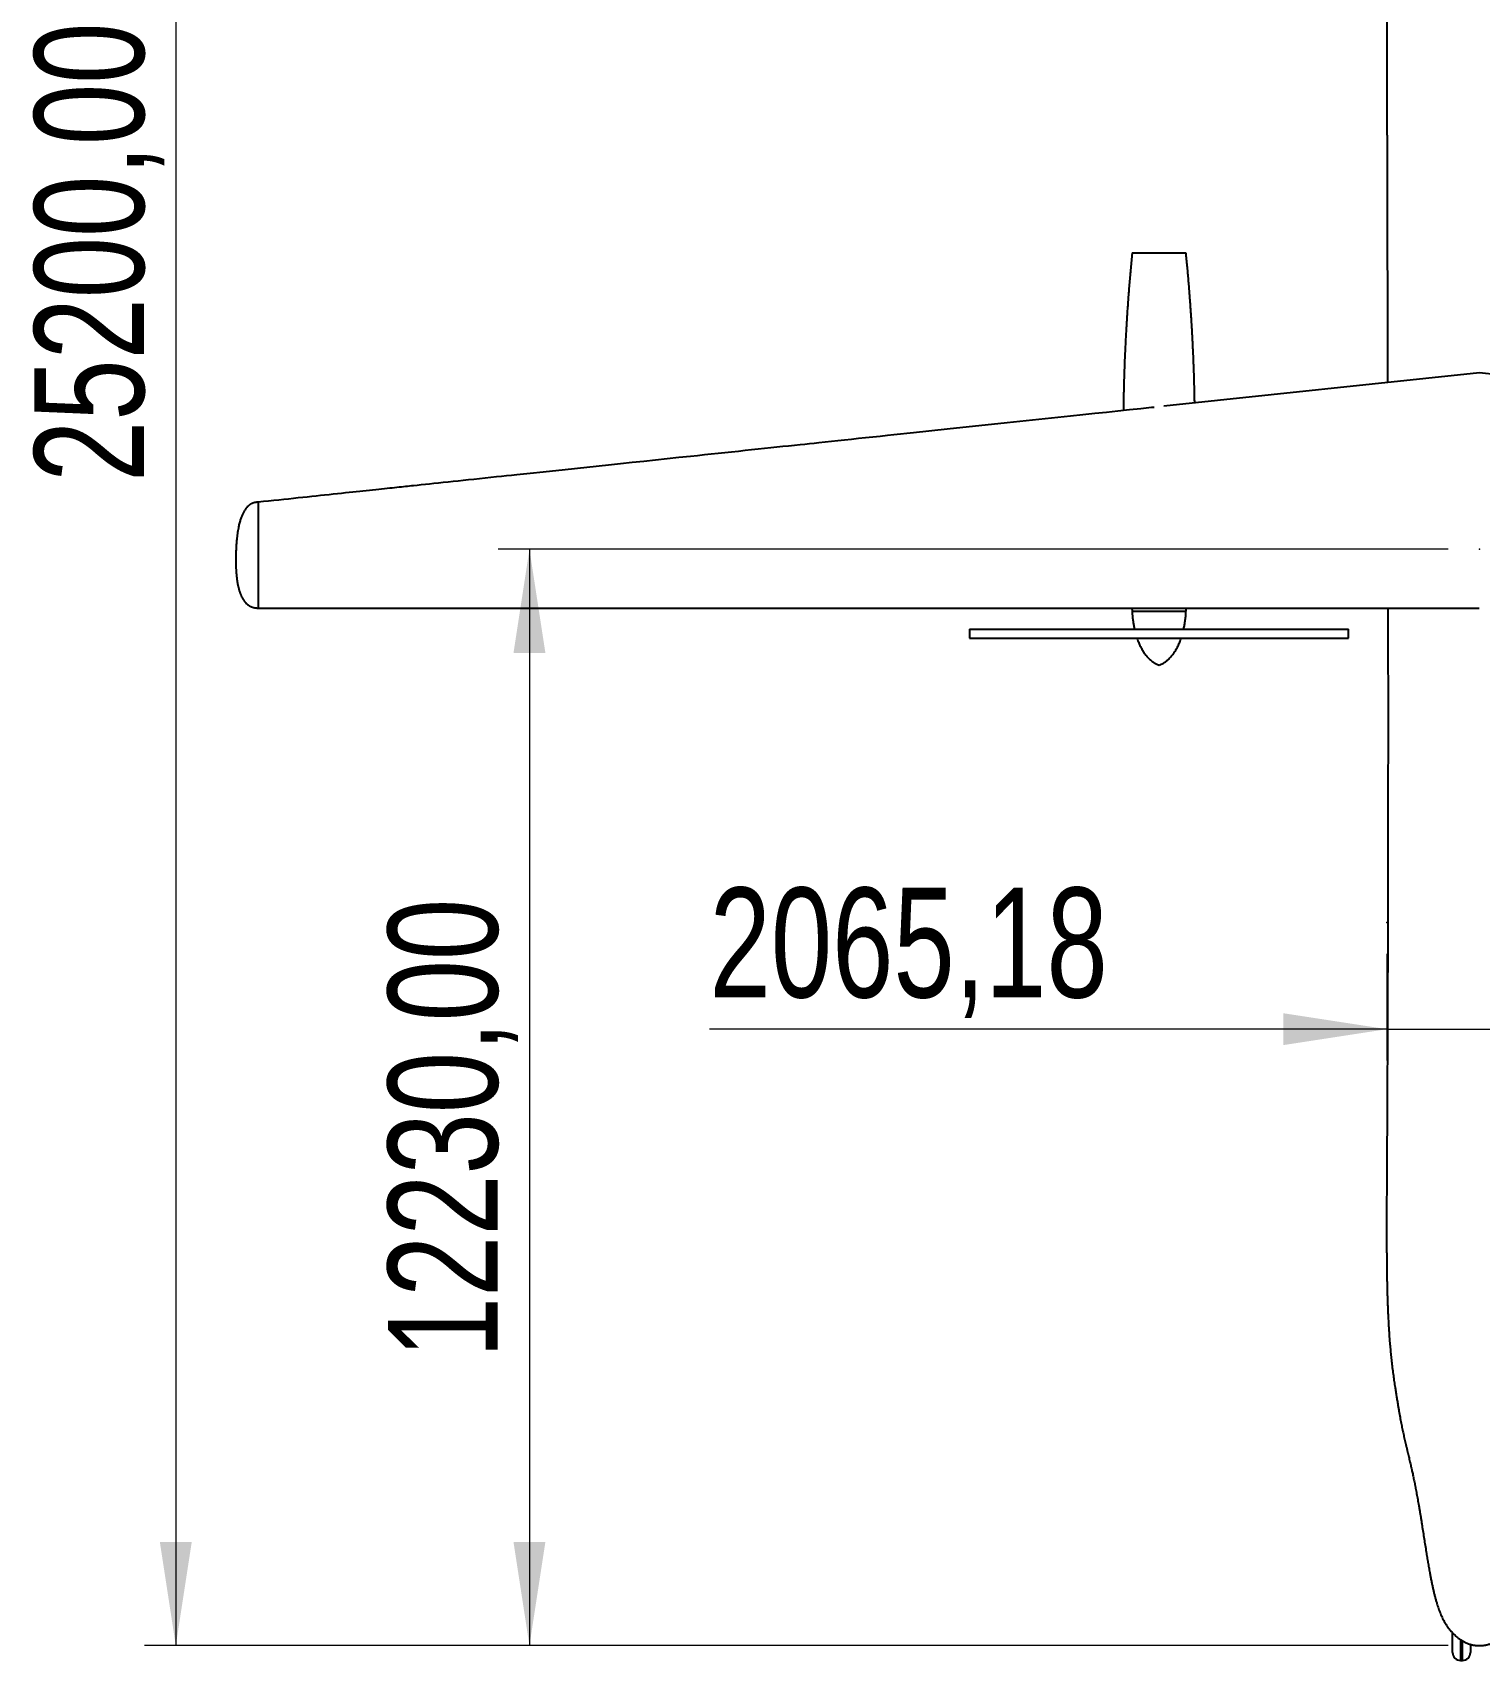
# Model space of a CAD drawing. Header units: millimetres. Extents: x 26 to 221, y 89 to 273.
# Drawn here: x 25.8 to 71.9, y 166.9 to 218.8 of the extents above; entities that cross this region are included whole.
import ezdxf

# ---------------------------------------------------------------- set-up
doc = ezdxf.new("R2010")
doc.units = ezdxf.units.MM
doc.header["$PDSIZE"] = -1
doc.styles.add('SLDTEXTSTYLE0', font='TXT', dxfattribs={"width": 0.75})
doc.dimstyles.new('SLDDIMSTYLE0', dxfattribs={"dimtxt": 3.5, "dimasz": 3.302, "dimexe": 0, "dimexo": 0.0625, "dimgap": 0.875, "dimtad": 1, "dimlfac": 350, "dimrnd": 1e-09, "dimzin": 12, "dimdsep": 46, "dimtxsty": 'SLDTEXTSTYLE0', "dimsah": 1, "dimcen": 0.09, "dimadec": 0, "dimazin": 3, "dimtfac": 1, "dimtmove": 0, "dimatfit": 0, "dimfxl": 1, "dimfrac": 2, "dimtolj": 1, "dimtzin": 12, "dimarcsym": 0})
doc.dimstyles.new('SLDDIMSTYLE1', dxfattribs={"dimtxt": 3.5, "dimasz": 3.302, "dimexe": 0, "dimexo": 0.0625, "dimgap": 0.875, "dimtad": 1, "dimlfac": 350, "dimrnd": 1e-09, "dimzin": 12, "dimdsep": 46, "dimtxsty": 'SLDTEXTSTYLE0', "dimsah": 1, "dimcen": 0.09, "dimadec": 0, "dimazin": 3, "dimtfac": 1, "dimtofl": 0, "dimtmove": 0, "dimatfit": 3, "dimfxl": 1, "dimfrac": 2, "dimtolj": 1, "dimtzin": 12, "dimarcsym": 0})

# ---------------------------------------------------------------- blocks, each defined once
blk = doc.blocks.new('_D_1')
at = {"color": 7, "linetype": 'Continuous', "lineweight": 18, "transparency": 16777216}
for p, q in [((96.746, 202.298), (96.746, 208.648)), ((72.889, 202.298), (97.746, 202.298)), ((96.746, 202.298), (96.746, 200.425)), ((72.889, 200.425), (97.746, 200.425)), ((96.746, 200.425), (96.746, 183.077))]:
    blk.add_line(p, q, dxfattribs=at)
for points in [[(96.746, 202.298), (97.254, 205.6), (96.238, 205.6)], [(96.746, 200.425), (96.238, 197.123), (97.254, 197.123)]]:
    blk.add_solid(points, dxfattribs=at)
at = {"color": 7, "linetype": 'Continuous', "lineweight": 18, "transparency": 16777216, "insert": (92.234, 183.077), "char_height": 3.5, "attachment_point": 1, "rotation": 90, "style": 'SLDTEXTSTYLE0'}
blk.add_mtext('655,79', dxfattribs=at)
blk = doc.blocks.new('_D_2')
at = {"color": 7, "linetype": 'Continuous', "lineweight": 18, "transparency": 16777216}
for p, q in [((68.943, 189.403), (68.943, 186.003)), ((74.843, 189.403), (74.843, 186.003)), ((68.943, 187.003), (47.358, 187.003)), ((68.943, 187.003), (74.843, 187.003)), ((74.843, 187.003), (81.193, 187.003))]:
    blk.add_line(p, q, dxfattribs=at)
for points in [[(68.943, 187.003), (65.641, 187.511), (65.641, 186.495)], [(74.843, 187.003), (78.145, 186.495), (78.145, 187.511)]]:
    blk.add_solid(points, dxfattribs=at)
at = {"color": 7, "linetype": 'Continuous', "lineweight": 18, "transparency": 16777216, "insert": (47.358, 191.514), "char_height": 3.5, "attachment_point": 1, "style": 'SLDTEXTSTYLE0'}
blk.add_mtext('2065,18', dxfattribs=at)
blk = doc.blocks.new('_D_3')
at = {"color": 7, "linetype": 'Continuous', "lineweight": 18, "transparency": 16777216}
for p, q in [((70.889, 239.355), (29.348, 239.355)), ((30.348, 239.355), (30.348, 167.355)), ((70.889, 167.355), (29.348, 167.355))]:
    blk.add_line(p, q, dxfattribs=at)
for points in [[(30.348, 239.355), (29.84, 236.053), (30.856, 236.053)], [(30.348, 167.355), (30.856, 170.657), (29.84, 170.657)]]:
    blk.add_solid(points, dxfattribs=at)
at = {"color": 7, "linetype": 'Continuous', "lineweight": 18, "transparency": 16777216, "insert": (25.836, 204.444), "char_height": 3.5, "attachment_point": 1, "rotation": 90, "style": 'SLDTEXTSTYLE0'}
blk.add_mtext('25200,00', dxfattribs=at)
blk = doc.blocks.new('_D_4')
at = {"color": 7, "linetype": 'Continuous', "lineweight": 18, "transparency": 16777216}
for p, q in [((70.889, 202.298), (40.617, 202.298)), ((41.617, 202.298), (41.617, 167.355)), ((70.889, 167.355), (40.617, 167.355))]:
    blk.add_line(p, q, dxfattribs=at)
for points in [[(41.617, 202.298), (41.109, 198.996), (42.125, 198.996)], [(41.617, 167.355), (42.125, 170.657), (41.109, 170.657)]]:
    blk.add_solid(points, dxfattribs=at)
at = {"color": 7, "linetype": 'Continuous', "lineweight": 18, "transparency": 16777216, "insert": (37.105, 176.517), "char_height": 3.5, "attachment_point": 1, "rotation": 90, "style": 'SLDTEXTSTYLE0'}
blk.add_mtext('12230,00', dxfattribs=at)

msp = doc.modelspace()

# ---------------------------------------------------------------- linework, layer by layer
at = {"color": 7, "linetype": 'Continuous', "lineweight": 25}
for p, q in [((60.823629, 211.748679), (62.537915, 211.748679)), ((71.888933, 207.919313), (61.837075, 206.85454)), ((81.940791, 206.85454), (71.888933, 207.919313)), ((32.974648, 200.424571), (71.883219, 200.424571)), ((60.813353, 200.424571), (60.823695, 200.320115)), ((55.643629, 199.748679), (55.643629, 199.462965)), ((55.643629, 199.748679), (67.717915, 199.748679)), ((67.717915, 199.462965), (67.717915, 199.748679)), ((55.643629, 199.462965), (67.717915, 199.462965)), ((71.031791, 167.141108), (71.031791, 167.763283)), ((71.603219, 167.397283), (71.603219, 167.141108)), ((71.288933, 166.883966), (71.346076, 166.883966))]:
    msp.add_line(p, q, dxfattribs=at)
at = {"color": 8, "linetype": 'Continuous', "lineweight": 25}
for p, q in [((71.288933, 167.545249), (71.288933, 166.883966)), ((71.346076, 166.883966), (71.346076, 167.509292))]:
    msp.add_line(p, q, dxfattribs=at)
at = {"color": 7, "linetype": 'Continuous', "lineweight": 25, "flags": 128}
msp.add_lwpolyline([(61.521078, 206.821067), (61.439282, 206.812403), (61.101818, 206.776656), (60.737782, 206.738094), (60.371195, 206.699262), (60.002056, 206.66016), (59.630365, 206.620788), (59.256122, 206.581145), (58.856409, 206.538804), (58.453827, 206.496159), (58.049597, 206.45334), (57.645203, 206.410503), (57.240648, 206.36765), (56.835932, 206.324779), (54.925825, 206.122445), (53.854605, 206.008973), (53.644212, 205.986686), (53.435902, 205.96462), (53.230271, 205.942838), (53.027318, 205.92134), (52.7892, 205.896116), (52.554878, 205.871295), (52.324352, 205.846876), (52.097622, 205.822859), (51.874688, 205.799244), (51.65555, 205.776031), (51.446659, 205.753904), (51.241339, 205.732154), (51.039589, 205.710783), (50.841409, 205.68979), (50.688201, 205.673561), (50.537197, 205.657566), (50.388396, 205.641804), (50.240112, 205.626096), (50.060263, 205.607045), (49.876723, 205.587603), (49.689492, 205.56777), (49.49857, 205.547546), (49.303956, 205.526931), (49.105652, 205.505925), (48.903657, 205.484528), (48.69797, 205.46274), (48.488593, 205.440561), (48.275524, 205.417991), (48.058765, 205.39503), (47.838314, 205.371678), (47.62708, 205.349302), (47.412564, 205.326579), (47.194768, 205.303508), (46.97369, 205.28009), (46.74933, 205.256324), (46.37953, 205.217152), (46.008209, 205.177819), (45.635975, 205.138389), (45.26283, 205.098862), (44.888771, 205.059239), (44.513801, 205.019519), (44.137919, 204.979702), (43.446431, 204.906455), (42.751878, 204.832882), (42.054258, 204.758985), (41.635133, 204.714587), (41.214908, 204.670074), (41.049899, 204.652595), (40.887011, 204.635341), (40.726508, 204.618339), (40.568392, 204.60159), (40.383267, 204.58198), (40.201524, 204.562729), (40.023161, 204.543835), (39.848179, 204.5253), (39.676578, 204.507123), (39.508358, 204.489304), (39.343518, 204.471843), (39.182059, 204.45474), (39.023981, 204.437995), (38.869283, 204.421609), (38.717967, 204.40558), (38.570031, 204.389909), (38.433645, 204.375461), (38.300264, 204.361332), (38.169889, 204.347521), (38.042519, 204.334028), (37.918155, 204.320852), (37.855996, 204.314267), (37.794617, 204.307765), (37.734016, 204.301344), (37.67233, 204.294809), (37.606901, 204.287877), (37.53771, 204.280547), (37.464757, 204.272819), (37.394579, 204.265384), (37.321239, 204.257615), (37.244738, 204.249511), (37.165076, 204.241072), (37.082252, 204.232299), (36.996268, 204.223191), (36.907122, 204.213748), (36.814815, 204.203971), (36.719347, 204.193858), (36.620717, 204.183411), (36.518927, 204.17263), (36.413975, 204.161513), (36.312125, 204.150725), (36.207465, 204.13964), (36.099994, 204.128256), (35.989713, 204.116575), (35.876622, 204.104597), (35.753606, 204.091567), (35.627429, 204.078202), (35.498091, 204.064503), (35.365591, 204.050468), (35.22993, 204.036098), (35.091108, 204.021394), (34.957324, 204.007222), (34.820729, 203.992753), (34.681323, 203.977986), (34.539108, 203.962921), (34.394082, 203.947559), (34.246246, 203.931898), (34.0956, 203.915939), (33.942143, 203.899682), (33.785877, 203.883127), (33.6268, 203.866274), (33.467828, 203.849432), (33.306145, 203.832303), (33.141752, 203.814885), (32.974648, 203.79718)], dxfattribs=at)
at = {"color": 7, "linetype": 'Continuous', "lineweight": 25}
for centre, start, end in [((71.288933, 167.141108), 180, 270), ((71.346076, 167.141108), 270, 0)]:
    msp.add_arc(centre, 0.257143, start, end, dxfattribs=at)
for points, knots in [([(70.456172, 238.03395), (70.423611, 237.790511), (70.354414, 237.273161), (70.249078, 236.481582), (70.140298, 235.659033), (70.038595, 234.881522), (69.944102, 234.149144), (69.856818, 233.462016), (69.771097, 232.774383), (69.687185, 232.086243), (69.605273, 231.397582), (69.538037, 230.816271), (69.484449, 230.341766), (69.443588, 229.973499), (69.403217, 229.602737), (69.363388, 229.229478), (69.324366, 228.855991), (69.286285, 228.482304), (69.249363, 228.108439), (69.213594, 227.732165), (69.18159, 227.379622), (69.153203, 227.051136), (69.128211, 226.747032), (69.104506, 226.441408), (69.082222, 226.134263), (69.061493, 225.825597), (69.042824, 225.521354), (69.026234, 225.221596), (69.011732, 224.926379), (68.998901, 224.629812), (68.987647, 224.331896), (68.976964, 224.004957), (68.967237, 223.648694), (68.958776, 223.26282), (68.952102, 222.87475), (68.946977, 222.484487), (68.943153, 222.092028), (68.940377, 221.697374), (68.938265, 221.278285), (68.936678, 220.834494), (68.935673, 220.365736), (68.935242, 219.893988), (68.935305, 219.419248), (68.935774, 218.941518), (68.936544, 218.470038), (68.937504, 218.004918), (68.938561, 217.546268), (68.939644, 217.08496), (68.940744, 216.620993), (68.941885, 216.144857), (68.943066, 215.656443), (68.944285, 215.15564), (68.945518, 214.651903), (68.946761, 214.145511), (68.948013, 213.636766), (68.949345, 213.095304), (68.950755, 212.520878), (68.95224, 211.913216), (68.95372, 211.302653), (68.955202, 210.684987), (68.956681, 210.060177), (68.958152, 209.428184), (68.959599, 208.79317), (68.960954, 208.186536), (68.961804, 207.791574), (68.962196, 207.60929)], [0, 0, 0, 0, 0.024296258, 0.051633893, 0.078989133, 0.106358453, 0.129174425, 0.15199575, 0.174820544, 0.197647166, 0.220474379, 0.243302975, 0.255411091, 0.267596544, 0.279859109, 0.292198566, 0.304614668, 0.31688284, 0.329222889, 0.341633642, 0.354114035, 0.364078673, 0.374086296, 0.384136596, 0.394229361, 0.404364486, 0.414541986, 0.424176864, 0.4338499, 0.443561951, 0.453313909, 0.463106564, 0.475657323, 0.488276616, 0.500965419, 0.513724491, 0.526554404, 0.539455562, 0.552428236, 0.567653606, 0.582976623, 0.598397353, 0.613915841, 0.629532114, 0.645246185, 0.660151884, 0.675144515, 0.690224069, 0.705390542, 0.720643934, 0.736916755, 0.75328735, 0.769755717, 0.78631623, 0.802947164, 0.819646363, 0.839415199, 0.859278855, 0.879237331, 0.899290625, 0.919850911, 0.940509923, 0.961267663, 0.982124128, 1, 1, 1, 1]), ([(60.823629, 211.748679), (60.818463, 211.696666), (60.808171, 211.593051), (60.793327, 211.438196), (60.778961, 211.284305), (60.764982, 211.130018), (60.751252, 210.973835), (60.737953, 210.817617), (60.725077, 210.661342), (60.712631, 210.505134), (60.700391, 210.345985), (60.688383, 210.183908), (60.674792, 209.993077), (60.660077, 209.775471), (60.644723, 209.533056), (60.630572, 209.293663), (60.617585, 209.057292), (60.605726, 208.823941), (60.595783, 208.611288), (60.587418, 208.417701), (60.580338, 208.241314), (60.573719, 208.062566), (60.567575, 207.881222), (60.562773, 207.724669), (60.55908, 207.593502), (60.556312, 207.488316), (60.553718, 207.382311), (60.551303, 207.275488), (60.549071, 207.167847), (60.547036, 207.059778), (60.545288, 206.956723), (60.543827, 206.860217), (60.54275, 206.78215), (60.542191, 206.734949), (60.541983, 206.717353)], [0, 0, 0, 0, 0.0311095386, 0.0619716931, 0.0925869684, 0.1230972515, 0.1541722862, 0.1858981855, 0.2164071539, 0.2474944413, 0.2791599474, 0.3114035999, 0.3442183459, 0.3930193067, 0.4412054403, 0.4887783639, 0.5357396061, 0.5820906087, 0.6278327294, 0.6624345548, 0.6974074674, 0.7328911457, 0.7688859074, 0.8053921084, 0.8261044959, 0.8469781726, 0.868013218, 0.8892097162, 0.9105677553, 0.9320874281, 0.9535357473, 0.971907548, 0.9895276533, 1, 1, 1, 1]), ([(62.816155, 206.958252), (62.815986, 206.969154), (62.815198, 207.020008), (62.813528, 207.111582), (62.810955, 207.241738), (62.807815, 207.382518), (62.80404, 207.534241), (62.799766, 207.689197), (62.794988, 207.846803), (62.789707, 208.006314), (62.783547, 208.177881), (62.776383, 208.361494), (62.768074, 208.557305), (62.759022, 208.754624), (62.749211, 208.953451), (62.738633, 209.153647), (62.728166, 209.33939), (62.718077, 209.509004), (62.708631, 209.660952), (62.699014, 209.809367), (62.689254, 209.954248), (62.679378, 210.095597), (62.670214, 210.222329), (62.661834, 210.334965), (62.654284, 210.434102), (62.646641, 210.532265), (62.638814, 210.630616), (62.630714, 210.730234), (62.622316, 210.831348), (62.61361, 210.93396), (62.604902, 211.034452), (62.596215, 211.13273), (62.587553, 211.22891), (62.57854, 211.327146), (62.569104, 211.428083), (62.559186, 211.532155), (62.548783, 211.639376), (62.541573, 211.711893), (62.537915, 211.748679)], [0, 0, 0, 0, 0.006812095, 0.031777382, 0.057225448, 0.088150511, 0.119760436, 0.152055632, 0.185009308, 0.218284842, 0.25178214, 0.292285188, 0.333109162, 0.37425486, 0.415723112, 0.45751478, 0.499543337, 0.531992717, 0.563710632, 0.594696975, 0.624951613, 0.654474379, 0.683265079, 0.704377558, 0.725078027, 0.74541679, 0.765927987, 0.786755337, 0.807899085, 0.829359483, 0.851136796, 0.870962217, 0.891043604, 0.911514843, 0.932641283, 0.95443061, 0.976883335, 1, 1, 1, 1]), ([(32.974648, 203.797188), (32.963951, 203.797007), (32.943247, 203.796658), (32.913272, 203.793856), (32.885387, 203.789673), (32.856915, 203.78366), (32.828253, 203.775643), (32.799854, 203.765496), (32.774476, 203.754527), (32.751948, 203.743171), (32.732114, 203.731826), (32.714831, 203.720846), (32.69967, 203.710336), (32.685827, 203.699995), (32.666172, 203.684269), (32.640784, 203.661504), (32.610605, 203.630082), (32.581468, 203.595138), (32.553399, 203.556601), (32.527074, 203.515411), (32.502536, 203.472), (32.479882, 203.427002), (32.458735, 203.380012), (32.439094, 203.331362), (32.420889, 203.281232), (32.403029, 203.226676), (32.385761, 203.167698), (32.369294, 203.104361), (32.354421, 203.040001), (32.33915, 202.965662), (32.324255, 202.881854), (32.31038, 202.789373), (32.298907, 202.698578), (32.290175, 202.616257), (32.283523, 202.542631), (32.278449, 202.477649), (32.274211, 202.414483), (32.270536, 202.350114), (32.267411, 202.284057), (32.265366, 202.229863), (32.264117, 202.190288), (32.263423, 202.165736), (32.26285, 202.143114), (32.26243, 202.124602), (32.262119, 202.10957), (32.261868, 202.096546), (32.261612, 202.082024), (32.261344, 202.065119), (32.261085, 202.046246), (32.260806, 202.022041), (32.260559, 201.993096), (32.260391, 201.96058), (32.260371, 201.939035), (32.260362, 201.928679)], [0, 0, 0, 0, 0.0147102173, 0.0284725808, 0.0413710052, 0.0534758804, 0.0684772227, 0.0822712639, 0.0949264773, 0.1064825831, 0.1169562546, 0.1263467292, 0.1346410031, 0.1423276305, 0.1501122636, 0.16926542, 0.1891880214, 0.2099998863, 0.2318147509, 0.2547398386, 0.2772203205, 0.3003986856, 0.3240345082, 0.3481037289, 0.3725742807, 0.397407773, 0.4270822321, 0.4571230268, 0.4874473967, 0.5179690343, 0.5615461399, 0.6045611304, 0.6466425266, 0.6874707753, 0.7184713635, 0.7483677663, 0.7771618197, 0.8055878059, 0.8370879378, 0.8681624562, 0.8802156061, 0.8915745663, 0.9019614538, 0.911354801, 0.9170554342, 0.922651769, 0.9292805872, 0.9370417303, 0.9459172215, 0.9552547623, 0.9703514346, 0.9857498093, 1, 1, 1, 1]), ([(32.974648, 203.797192), (32.974648, 203.797197), (32.974648, 203.797208), (32.974648, 203.797125), (32.974648, 203.79698), (32.974648, 203.796541), (32.974648, 203.794578), (32.974648, 203.789964), (32.974648, 203.782295), (32.974648, 203.77206), (32.974648, 203.75964), (32.974648, 203.745389), (32.974648, 203.729678), (32.974648, 203.709278), (32.974648, 203.684551), (32.974648, 203.656253), (32.974648, 203.628982), (32.974648, 203.603576), (32.974648, 203.577252), (32.974648, 203.550049), (32.974648, 203.521677), (32.974648, 203.494461), (32.974648, 203.467272), (32.974648, 203.439325), (32.974648, 203.410393), (32.974648, 203.355386), (32.974648, 203.275325), (32.974648, 203.170819), (32.974648, 203.066759), (32.974648, 202.971101), (32.974648, 202.883792), (32.974648, 202.805094), (32.974648, 202.726071), (32.974648, 202.646678), (32.974648, 202.566932), (32.974648, 202.488326), (32.974648, 202.410847), (32.974648, 202.334632), (32.974648, 202.258288), (32.974648, 202.181879), (32.974648, 202.089541), (32.974648, 201.981265), (32.974648, 201.857112), (32.974648, 201.733042), (32.974648, 201.609136), (32.974648, 201.485464), (32.974648, 201.362107), (32.974648, 201.253373), (32.974648, 201.159208), (32.974648, 201.079477), (32.974648, 201.000082), (32.974648, 200.921125), (32.974648, 200.84274), (32.974648, 200.773893), (32.974648, 200.714453), (32.974648, 200.664215), (32.974648, 200.614579), (32.974648, 200.572567), (32.974648, 200.538021), (32.974648, 200.510616), (32.974648, 200.489229), (32.974648, 200.473829), (32.974648, 200.463997), (32.974648, 200.454575), (32.974648, 200.445725), (32.974648, 200.437418), (32.974648, 200.430441), (32.974648, 200.426175), (32.974648, 200.42421), (32.974648, 200.424691), (32.974648, 200.424749)], [0, 0, 0, 0, 0.000058616, 0.000123118, 0.000198571, 0.000288006, 0.000673702, 0.002175491, 0.004502224, 0.007560176, 0.011247624, 0.015460623, 0.02009439, 0.025043766, 0.033356315, 0.041775533, 0.049870195, 0.057325436, 0.064186643, 0.07318561, 0.08153979, 0.089579399, 0.097632533, 0.105982797, 0.114645251, 0.123533166, 0.155165269, 0.186126584, 0.216977535, 0.247996792, 0.271139152, 0.294259083, 0.317383259, 0.34051592, 0.363652645, 0.38678442, 0.408589399, 0.430399489, 0.452212683, 0.474021404, 0.495828154, 0.53123012, 0.566632901, 0.602034719, 0.63743698, 0.672839196, 0.708241586, 0.743643917, 0.76677412, 0.789904542, 0.813035264, 0.836166682, 0.85930134, 0.882433398, 0.897698973, 0.912965412, 0.928233908, 0.943498554, 0.952454882, 0.961416226, 0.970388179, 0.973910156, 0.977428209, 0.980946682, 0.984466852, 0.987985063, 0.991520614, 0.995474236, 0.999459863, 1, 1, 1, 1]), ([(32.260362, 201.928679), (32.260385, 201.915771), (32.260428, 201.890991), (32.260772, 201.854705), (32.261297, 201.819859), (32.262025, 201.785541), (32.262948, 201.751958), (32.264039, 201.719702), (32.265256, 201.689304), (32.266822, 201.655294), (32.268903, 201.616482), (32.271744, 201.571723), (32.275184, 201.525398), (32.279062, 201.480352), (32.283391, 201.436209), (32.288185, 201.392687), (32.29387, 201.346765), (32.300565, 201.29869), (32.307809, 201.252473), (32.315466, 201.208543), (32.323365, 201.167278), (32.332173, 201.125404), (32.341766, 201.083923), (32.35254, 201.041449), (32.364312, 200.999276), (32.377075, 200.95784), (32.389937, 200.919756), (32.402802, 200.884821), (32.415575, 200.85284), (32.427959, 200.824123), (32.439987, 200.798121), (32.452227, 200.773332), (32.465683, 200.747869), (32.481073, 200.720866), (32.497417, 200.694497), (32.514512, 200.669135), (32.532108, 200.645078), (32.55146, 200.620866), (32.572779, 200.596643), (32.596462, 200.572433), (32.622971, 200.54836), (32.649519, 200.527295), (32.675452, 200.50923), (32.700143, 200.493984), (32.726741, 200.47964), (32.755352, 200.466418), (32.784262, 200.455248), (32.813258, 200.446016), (32.84216, 200.438574), (32.872744, 200.432514), (32.905081, 200.428027), (32.939244, 200.425111), (32.962647, 200.424754), (32.974648, 200.424571)], [0, 0, 0, 0, 0.020978315, 0.04027111, 0.059001247, 0.077623182, 0.096066758, 0.113610609, 0.130083891, 0.145517321, 0.168951441, 0.19326176, 0.218419462, 0.24445988, 0.266759355, 0.290522441, 0.315635733, 0.341978849, 0.369425152, 0.391678334, 0.414465249, 0.437718732, 0.461231439, 0.483668957, 0.508942657, 0.532394989, 0.55413724, 0.574273183, 0.5928991, 0.610103852, 0.625097214, 0.639457885, 0.655030868, 0.671898072, 0.689961097, 0.705436968, 0.72159212, 0.738386631, 0.755789612, 0.774008284, 0.793392473, 0.813937855, 0.829026002, 0.844720396, 0.8610584, 0.878092475, 0.895891476, 0.911370814, 0.927500241, 0.944347627, 0.961989237, 0.980509392, 1, 1, 1, 1]), ([(60.813277, 200.424571), (60.813298, 200.42436), (60.813539, 200.421906), (60.813772, 200.419551), (60.814018, 200.417053), (60.814026, 200.416983), (60.814029, 200.416951)], [0, 0, 0, 0, 0.030245912, 0.351498823, 0.69878873, 1, 1, 1, 1]), ([(60.823629, 200.320108), (60.824004, 200.320108), (60.824754, 200.320107), (60.830762, 200.320103), (60.840303, 200.320093), (60.853808, 200.320091), (60.871098, 200.320105), (60.892057, 200.32012), (60.916541, 200.320129), (60.944462, 200.320116), (60.975813, 200.320096), (61.010416, 200.320092), (61.048077, 200.320095), (61.088543, 200.320104), (61.131641, 200.32012), (61.177298, 200.320124), (61.225311, 200.32011), (61.275428, 200.320095), (61.327314, 200.320085), (61.380731, 200.320099), (61.435546, 200.320122), (61.491555, 200.320128), (61.548478, 200.320127), (61.605934, 200.320117), (61.663648, 200.320097), (61.721441, 200.320087), (61.779132, 200.320098), (61.836444, 200.320114), (61.892992, 200.320126), (61.948495, 200.320117), (62.002751, 200.320099), (62.05562, 200.320095), (62.106858, 200.320097), (62.156123, 200.320104), (62.203159, 200.32012), (62.247761, 200.320124), (62.289846, 200.32011), (62.329235, 200.320094), (62.365663, 200.320084), (62.398928, 200.320097), (62.428847, 200.320121), (62.455405, 200.32013), (62.478503, 200.320131), (62.497989, 200.320123), (62.513175, 200.3201), (62.524423, 200.320088), (62.532139, 200.320098), (62.537004, 200.320112), (62.537611, 200.320109), (62.537915, 200.320108)], [0, 0, 0, 0, 0.021357408, 0.042738944, 0.064096352, 0.085524695, 0.107026244, 0.128552633, 0.150054181, 0.171482523, 0.192910832, 0.214412347, 0.235938701, 0.257440217, 0.278868526, 0.300296844, 0.321798368, 0.343324732, 0.364826255, 0.386254572, 0.407682874, 0.429184381, 0.450710727, 0.472212234, 0.493640536, 0.515068838, 0.536570345, 0.558096693, 0.579598201, 0.601026503, 0.622454801, 0.643956305, 0.665482648, 0.686984152, 0.708412451, 0.729840778, 0.751342311, 0.772868684, 0.794370216, 0.815798542, 0.837226841, 0.858728345, 0.880254689, 0.901756193, 0.923184492, 0.942370869, 0.961592245, 0.980813622, 1, 1, 1, 1]), ([(60.823663, 200.320108), (60.823668, 200.315815), (60.823685, 200.303526), (60.824243, 200.282171), (60.825337, 200.255034), (60.827044, 200.22486), (60.829383, 200.191825), (60.832412, 200.156105), (60.836315, 200.116479), (60.841225, 200.072981), (60.847287, 200.025667), (60.854427, 199.976001), (60.862699, 199.924214), (60.873136, 199.865353), (60.884555, 199.806549), (60.893734, 199.765866), (60.897612, 199.748679)], [0, 0, 0, 0, 0.022315231, 0.063870791, 0.111021294, 0.163477368, 0.220950313, 0.283152688, 0.349798744, 0.427903195, 0.510666968, 0.597719765, 0.68869583, 0.783234556, 0.908427396, 1, 1, 1, 1]), ([(62.464056, 199.748679), (62.464509, 199.750585), (62.470558, 199.775999), (62.480438, 199.824424), (62.492659, 199.888311), (62.502302, 199.945295), (62.509992, 199.995366), (62.516598, 200.043309), (62.522006, 200.087407), (62.526371, 200.127629), (62.529835, 200.163967), (62.532623, 200.197936), (62.534778, 200.229378), (62.536351, 200.258134), (62.537357, 200.284048), (62.537866, 200.304391), (62.537879, 200.316077), (62.537884, 200.320108)], [0, 0, 0, 0, 0.010182993, 0.135784678, 0.256825959, 0.348286165, 0.4361705, 0.520135326, 0.599832438, 0.667097429, 0.730426343, 0.789564084, 0.84425385, 0.894237432, 0.93925559, 0.979048573, 1, 1, 1, 1]), ([(62.537914, 200.320108), (62.538555, 200.326525), (62.539906, 200.340041), (62.542022, 200.361345), (62.544192, 200.383262), (62.546251, 200.404141), (62.547621, 200.418083), (62.548258, 200.424571)], [0, 0, 0, 0, 0.200760012, 0.422874979, 0.637005341, 0.831071233, 1, 1, 1, 1]), ([(68.973786, 200.424571), (68.97391, 200.293725), (68.974249, 199.937262), (68.974683, 199.354179), (68.975093, 198.67432), (68.975379, 197.991454), (68.97554, 197.305581), (68.975566, 196.6167), (68.975452, 195.924812), (68.97519, 195.23408), (68.974776, 194.544539), (68.974206, 193.856225), (68.973469, 193.165011), (68.972553, 192.466662), (68.971445, 191.761144), (68.970132, 191.04842), (68.968614, 190.33269), (68.96688, 189.613952), (68.965149, 188.975725), (68.963494, 188.41858), (68.961982, 187.943091), (68.960366, 187.466313), (68.958642, 186.988657), (68.956813, 186.51118), (68.954754, 186.003398), (68.952442, 185.466243), (68.949846, 184.900002), (68.947104, 184.336499), (68.944214, 183.775735), (68.941199, 183.221007), (68.938038, 182.672283), (68.934824, 182.129533), (68.932096, 181.589423), (68.930521, 181.107621), (68.930104, 180.683666), (68.930583, 180.317092), (68.931727, 180.032215), (68.932971, 179.828829), (68.933847, 179.707312), (68.93487, 179.587639), (68.936039, 179.470423), (68.937357, 179.35567), (68.938832, 179.243331), (68.940555, 179.127451), (68.942568, 179.008253), (68.944921, 178.88595), (68.947514, 178.766652), (68.95034, 178.650283), (68.953393, 178.53677), (68.956857, 178.419702), (68.960778, 178.299345), (68.965212, 178.175947), (68.969931, 178.056076), (68.974956, 177.93894), (68.980286, 177.824462), (68.98592, 177.712564), (68.991815, 177.603841), (68.997964, 177.498176), (69.004322, 177.396036), (69.010874, 177.297274), (69.017606, 177.201745), (69.024551, 177.10872), (69.032137, 177.012563), (69.040419, 176.913467), (69.049457, 176.811604), (69.05875, 176.712633), (69.068287, 176.616381), (69.078054, 176.522674), (69.088728, 176.42504), (69.100379, 176.323628), (69.113075, 176.21855), (69.126035, 176.116137), (69.139236, 176.016099), (69.152659, 175.918148), (69.166283, 175.822003), (69.180088, 175.727384), (69.196674, 175.616501), (69.216205, 175.489365), (69.238702, 175.345999), (69.261296, 175.20417), (69.282549, 175.07352), (69.302359, 174.954469), (69.320643, 174.847298), (69.338964, 174.743079), (69.357364, 174.642056), (69.375692, 174.544773), (69.393931, 174.450986), (69.412073, 174.360421), (69.430228, 174.272258), (69.448031, 174.187985), (69.465763, 174.105927), (69.483739, 174.024418), (69.502681, 173.940151), (69.522612, 173.853012), (69.543537, 173.762896), (69.565461, 173.669632), (69.586539, 173.580767), (69.606603, 173.496544), (69.625522, 173.417221), (69.645036, 173.335267), (69.663635, 173.256782), (69.681247, 173.181928), (69.697817, 173.110905), (69.714751, 173.037545), (69.731131, 172.965663), (69.746934, 172.895332), (69.762146, 172.826637), (69.777616, 172.755635), (69.793341, 172.682154), (69.809321, 172.606006), (69.825227, 172.528581), (69.841058, 172.449798), (69.856812, 172.369574), (69.872776, 172.286267), (69.888944, 172.199795), (69.905328, 172.110161), (69.921924, 172.017418), (69.93873, 171.921631), (69.955745, 171.822876), (69.972963, 171.721237), (69.990276, 171.617457), (70.00768, 171.511674), (70.025171, 171.404034), (70.042821, 171.294212), (70.065631, 171.150898), (70.093451, 170.974105), (70.126339, 170.764038), (70.159542, 170.552837), (70.190806, 170.356638), (70.220149, 170.176242), (70.247471, 170.012244), (70.2753, 169.85013), (70.301861, 169.70089), (70.327049, 169.564638), (70.350795, 169.441382), (70.375228, 169.320711), (70.400493, 169.202827), (70.426568, 169.088504), (70.453571, 168.977774), (70.481612, 168.870665), (70.511, 168.766556), (70.540498, 168.670035), (70.569953, 168.580861), (70.599196, 168.498662), (70.63003, 168.418408), (70.662749, 168.339803), (70.697647, 168.262693), (70.733161, 168.190792), (70.769059, 168.124039), (70.805053, 168.062326), (70.84305, 168.002216), (70.883045, 167.943836), (70.925026, 167.887314), (70.968977, 167.832783), (71.014572, 167.780728), (71.061736, 167.731239), (71.110393, 167.684402), (71.160826, 167.640019), (71.209447, 167.601074), (71.256188, 167.566837), (71.301086, 167.536624), (71.348272, 167.507687), (71.396214, 167.481154), (71.444719, 167.457093), (71.493602, 167.435534), (71.544368, 167.415958), (71.596993, 167.398613), (71.645501, 167.385378), (71.688422, 167.375745), (71.72436, 167.369053), (71.758114, 167.363977), (71.785107, 167.360819), (71.805832, 167.358894), (71.820825, 167.357736), (71.835558, 167.35682), (71.851229, 167.356078), (71.869072, 167.355533), (71.889376, 167.355315), (71.909976, 167.35555), (71.928792, 167.35616), (71.945379, 167.356988), (71.96435, 167.358236), (71.987338, 167.360235), (72.016846, 167.363606), (72.050252, 167.368493), (72.087734, 167.375374), (72.131747, 167.38521), (72.180826, 167.398599), (72.233445, 167.415939), (72.284206, 167.435509), (72.333084, 167.457064), (72.381889, 167.481269), (72.430397, 167.508137), (72.478373, 167.537633), (72.523983, 167.568445), (72.567535, 167.600506), (72.613796, 167.637394), (72.6627, 167.679957), (72.713803, 167.728837), (72.762491, 167.779815), (72.80879, 167.832665), (72.852739, 167.887183), (72.894719, 167.943691), (72.934713, 168.002059), (72.97271, 168.062155), (73.008704, 168.123855), (73.045884, 168.192974), (73.08367, 168.269803), (73.121549, 168.354534), (73.156882, 168.441093), (73.190065, 168.529746), (73.221448, 168.620859), (73.251303, 168.714754), (73.280748, 168.814745), (73.309712, 168.920991), (73.33817, 169.033629), (73.365407, 169.149386), (73.391576, 169.268189), (73.416826, 169.389946), (73.441292, 169.514487), (73.465139, 169.641542), (73.488521, 169.770781), (73.511496, 169.901871), (73.536462, 170.048337), (73.563278, 170.210044), (73.591872, 170.386716), (73.619644, 170.561345), (73.646696, 170.733273), (73.673109, 170.901887), (73.699376, 171.069305), (73.723716, 171.223276), (73.746103, 171.363211), (73.766409, 171.48861), (73.786472, 171.610775), (73.805601, 171.725428), (73.823795, 171.832672), (73.84105, 171.932639), (73.858091, 172.029536), (73.874914, 172.123285), (73.891518, 172.21382), (73.9079, 172.301089), (73.924073, 172.385103), (73.940733, 172.46954), (73.957872, 172.554305), (73.975491, 172.639344), (73.992808, 172.721072), (74.009821, 172.799739), (74.026433, 172.875149), (74.042643, 172.947546), (74.058452, 173.017155), (74.073962, 173.084608), (74.091244, 173.158988), (74.110231, 173.239865), (74.130836, 173.326875), (74.150821, 173.410829), (74.170185, 173.492018), (74.190569, 173.577572), (74.211847, 173.667267), (74.233861, 173.760892), (74.254871, 173.851344), (74.274879, 173.938799), (74.293894, 174.023362), (74.311934, 174.105148), (74.330206, 174.189688), (74.349012, 174.278785), (74.368616, 174.374273), (74.388204, 174.472604), (74.40777, 174.574066), (74.427311, 174.678952), (74.446402, 174.785279), (74.465053, 174.892828), (74.48332, 175.001115), (74.501551, 175.111683), (74.519732, 175.224021), (74.53782, 175.337614), (74.555825, 175.45211), (74.573707, 175.56751), (74.591385, 175.684166), (74.608822, 175.802604), (74.624718, 175.914486), (74.639136, 176.019873), (74.652166, 176.11874), (74.66496, 176.21993), (74.677496, 176.323724), (74.688891, 176.422884), (74.699226, 176.517247), (74.708577, 176.606607), (74.717718, 176.698275), (74.726639, 176.792403), (74.735275, 176.888542), (74.743623, 176.98681), (74.751679, 177.087322), (74.75948, 177.190795), (74.767016, 177.29738), (74.774277, 177.407228), (74.781251, 177.520491), (74.787927, 177.637324), (74.79382, 177.748891), (74.799018, 177.854821), (74.803596, 177.954719), (74.807965, 178.05717), (74.812147, 178.162912), (74.81613, 178.272059), (74.819902, 178.384727), (74.823435, 178.500371), (74.826723, 178.619077), (74.829741, 178.740177), (74.832488, 178.863716), (74.834965, 178.989742), (74.837187, 179.119053), (74.839181, 179.25267), (74.840947, 179.390728), (74.842492, 179.533362), (74.843812, 179.679717), (74.844908, 179.82894), (74.845812, 179.979845), (74.846523, 180.131269), (74.847438, 180.393593), (74.847848, 180.767475), (74.846975, 181.253564), (74.845052, 181.741824), (74.842444, 182.232256), (74.839213, 182.776055), (74.835811, 183.373743), (74.832334, 184.025835), (74.829315, 184.629579), (74.826703, 185.184454), (74.824449, 185.689944), (74.82231, 186.197607), (74.820287, 186.707252), (74.818186, 187.270333), (74.816059, 187.885282), (74.813955, 188.550726), (74.812006, 189.229335), (74.810221, 189.920984), (74.808608, 190.62555), (74.807199, 191.327216), (74.805985, 192.025982), (74.804939, 192.735816), (74.804063, 193.456598), (74.803363, 194.188207), (74.802845, 194.916554), (74.802502, 195.641638), (74.802324, 196.363461), (74.802302, 197.068426), (74.802419, 197.756655), (74.802657, 198.428267), (74.803015, 199.09698), (74.803476, 199.762092), (74.803871, 200.2043), (74.804068, 200.424571)], [0, 0, 0, 0, 0.0057618603, 0.0156970298, 0.0256763379, 0.035699785, 0.0457673717, 0.0558790987, 0.0660349668, 0.0762349768, 0.0862958116, 0.0963992281, 0.1065452276, 0.1167338116, 0.1271513971, 0.1376131332, 0.1481190219, 0.1586690656, 0.1692632666, 0.176223869, 0.1832034042, 0.1902018731, 0.1972192766, 0.204237478, 0.2112281115, 0.219580038, 0.2278917837, 0.23616335, 0.2443947383, 0.2525859502, 0.260591785, 0.2685588422, 0.2764870487, 0.2843763636, 0.2897753929, 0.2951561153, 0.3005186046, 0.3023202566, 0.3041126728, 0.30586993, 0.3075903316, 0.3092746056, 0.3109234757, 0.3125376616, 0.3143779955, 0.3161732236, 0.317924467, 0.3196328382, 0.3212994424, 0.3229253773, 0.3247909292, 0.3266032772, 0.3283641799, 0.3300753817, 0.3317684202, 0.3334135399, 0.3350125373, 0.336567194, 0.3380792763, 0.3395246107, 0.3409322112, 0.3423037074, 0.3436407147, 0.3451896383, 0.3466946224, 0.3481583084, 0.3495833063, 0.3509721942, 0.3523275174, 0.3539325263, 0.3554961389, 0.3570227166, 0.3585165439, 0.3599818275, 0.3614226951, 0.362843196, 0.3642473007, 0.3664299548, 0.3685962539, 0.3707491445, 0.3728742454, 0.3745438559, 0.3761779063, 0.3777687297, 0.3793108039, 0.3808060965, 0.3822326737, 0.3836210161, 0.3849744363, 0.38629618, 0.3875103702, 0.3887660743, 0.3900664095, 0.3914118995, 0.3928039228, 0.3942448303, 0.395738069, 0.3969264172, 0.3981512164, 0.3994156667, 0.4007235302, 0.401784416, 0.4028771852, 0.4040044987, 0.4051692949, 0.4061893979, 0.4072409523, 0.4083262705, 0.4094478382, 0.4106083215, 0.4118105739, 0.4129851199, 0.4142022254, 0.4154647208, 0.4167739768, 0.4181295049, 0.4195305792, 0.4209763278, 0.4224657279, 0.4239976011, 0.4255706087, 0.4271541117, 0.4287742583, 0.4304293014, 0.4321100529, 0.4352403935, 0.4384050774, 0.4415884402, 0.4447744272, 0.4472688578, 0.4497466582, 0.4521995878, 0.454619295, 0.4565254684, 0.4584006167, 0.4602404328, 0.4620422651, 0.4638053602, 0.4654987182, 0.4671537378, 0.4687701315, 0.4703477842, 0.4716750017, 0.4729737898, 0.4742492421, 0.4755150106, 0.4767714502, 0.4780183783, 0.4790798161, 0.4801348083, 0.4811834018, 0.4822255812, 0.4832613662, 0.4842908143, 0.4853140243, 0.4863108605, 0.4873020298, 0.4882877731, 0.4892683958, 0.4900441609, 0.4908384865, 0.4916509766, 0.4924812077, 0.4932511322, 0.4940353999, 0.4948340655, 0.4956473516, 0.4964756784, 0.497048294, 0.4975848915, 0.4980857916, 0.4985516154, 0.4987817959, 0.4990025462, 0.4992139159, 0.4994319286, 0.4996934753, 0.5000000368, 0.5003260709, 0.500600672, 0.5008291, 0.5010574549, 0.5014380013, 0.5018453133, 0.5023655587, 0.5029248994, 0.5035237645, 0.5043519816, 0.505165162, 0.5059637258, 0.5067478958, 0.507517727, 0.508362788, 0.5091894562, 0.5099972813, 0.5107860683, 0.511570298, 0.5126021551, 0.5136399363, 0.5146839235, 0.5157069694, 0.5167362514, 0.5177718682, 0.5188138774, 0.5198622988, 0.5209171171, 0.5219783784, 0.5233450703, 0.5247231761, 0.5261123838, 0.5275165251, 0.5289528703, 0.5304234881, 0.5319285581, 0.5336239107, 0.5353607205, 0.5371385861, 0.5389569633, 0.5408151969, 0.5427116593, 0.5446421749, 0.5466021266, 0.5485869188, 0.5505919944, 0.5532408384, 0.5559067318, 0.5585798346, 0.5611292764, 0.5636682284, 0.5661885995, 0.5686824639, 0.5706146343, 0.572502796, 0.574342307, 0.576130673, 0.5776824032, 0.5791902094, 0.5806528752, 0.582069349, 0.5834387389, 0.5847603076, 0.5860337016, 0.5872608276, 0.588607523, 0.5899020628, 0.591148315, 0.5923498754, 0.5935100786, 0.5946122936, 0.595680289, 0.5967165498, 0.5977233577, 0.5991146631, 0.6004555323, 0.6017506925, 0.603004207, 0.6042195241, 0.6057187454, 0.6071652149, 0.6085624386, 0.60991281, 0.6112177364, 0.6124777577, 0.6136958564, 0.6151241056, 0.6165895608, 0.6180963173, 0.6196485611, 0.6212505698, 0.6229065893, 0.624516608, 0.6261665794, 0.6278487752, 0.6295553272, 0.6312782353, 0.6330097074, 0.6347494325, 0.6365045625, 0.6382827385, 0.6400917941, 0.6415400844, 0.643016371, 0.6445247085, 0.6460692256, 0.6476541241, 0.6489482577, 0.6502729122, 0.651630307, 0.6530226887, 0.6544523307, 0.6558949368, 0.6573779056, 0.6589034636, 0.6604738604, 0.6620913687, 0.6637582838, 0.6654769234, 0.6672496273, 0.6686819323, 0.6701502266, 0.6716556735, 0.6731994448, 0.6748118804, 0.6764665246, 0.6781646406, 0.6799075008, 0.6816963865, 0.683499376, 0.6853492373, 0.6872472106, 0.689194546, 0.6912338129, 0.6933271343, 0.6954758665, 0.6976789522, 0.6998985522, 0.7021212725, 0.7043471215, 0.711450254, 0.7185852944, 0.7257523176, 0.7329513292, 0.7401822888, 0.7496996276, 0.7592716335, 0.7688983088, 0.7762864033, 0.7837063802, 0.7911582403, 0.7986419848, 0.8061491925, 0.8159540968, 0.8257219017, 0.8354526095, 0.8458372042, 0.856179218, 0.8664786532, 0.876735512, 0.8869497961, 0.8977366065, 0.908475529, 0.9191665653, 0.929809717, 0.9404049851, 0.9509523709, 0.9608531934, 0.970711451, 0.9805271443, 0.9903002737, 1, 1, 1, 1]), ([(60.977912, 199.462965), (60.982434, 199.449506), (60.995672, 199.410105), (61.018364, 199.351173), (61.045469, 199.28605), (61.072301, 199.227075), (61.101079, 199.169001), (61.131896, 199.112073), (61.164615, 199.05685), (61.199259, 199.003537), (61.235842, 198.952322), (61.274638, 198.903106), (61.312986, 198.859228), (61.350412, 198.820402), (61.386473, 198.786256), (61.424091, 198.753907), (61.4633, 198.723468), (61.503886, 198.695228), (61.545841, 198.669242), (61.589188, 198.645637), (61.634116, 198.624125), (61.665161, 198.611946), (61.680772, 198.605822)], [0, 0, 0, 0, 0.037167961, 0.108805674, 0.165250284, 0.221812749, 0.278388867, 0.334888316, 0.391236639, 0.446377186, 0.501283488, 0.555943071, 0.61036766, 0.653765101, 0.697069671, 0.740327412, 0.783597867, 0.826954589, 0.869706181, 0.912722368, 0.956112891, 1, 1, 1, 1]), ([(61.680772, 198.605822), (61.696858, 198.612142), (61.728843, 198.624708), (61.775078, 198.647001), (61.819634, 198.67151), (61.862447, 198.698375), (61.903574, 198.727405), (61.943042, 198.7585), (61.980886, 198.791535), (62.020256, 198.829391), (62.060683, 198.8725), (62.10165, 198.921199), (62.140283, 198.972115), (62.176648, 199.025012), (62.212137, 199.081781), (62.24651, 199.142383), (62.279534, 199.206706), (62.310093, 199.272256), (62.338208, 199.338732), (62.362888, 199.402283), (62.377275, 199.443954), (62.383838, 199.462965)], [0, 0, 0, 0, 0.045227771, 0.089932061, 0.134246145, 0.178289125, 0.222165314, 0.265963969, 0.309759355, 0.353611088, 0.408885105, 0.464380217, 0.520126519, 0.576126311, 0.632356992, 0.69533056, 0.758445006, 0.821583443, 0.884606407, 0.947355018, 1, 1, 1, 1])]:
    msp.add_open_spline(points, degree=3, knots=knots, dxfattribs=at)
at = {"color": 7, "linetype": 'Continuous', "lineweight": 0}
for p in [(71.888933, 202.298257), (68.942955, 190.403403)]:
    msp.add_point(p, dxfattribs=at)

# ---------------------------------------------------------------- dimensions: what is measured, and where the dimension line sits
at = {"color": 7, "linetype": 'Continuous', "lineweight": 18}
for base, p1, p2, angle, dimstyle, picture, middle in [((30.34768, 167.355394), (71.888933, 239.355394), (71.888933, 167.355394), 90, 'SLDDIMSTYLE1', '_D_3', (30.34768, 214.141754)), ((96.746176, 200.424571), (71.888933, 202.298257), (71.888933, 200.424571), 270.0000006, 'SLDDIMSTYLE0', '_D_1', (96.746176, 190.1892)), ((41.617193, 167.355394), (71.888933, 202.298257), (71.888933, 167.355394), 90, 'SLDDIMSTYLE1', '_D_4', (41.617193, 186.214756))]:
    dim = msp.add_linear_dim(base=base, p1=p1, p2=p2, angle=angle, dimstyle=dimstyle, dxfattribs=at)
    dim.commit()
    dim.dimension.update_dxf_attribs({"geometry": picture, "text_midpoint": middle, "dimtype": 160})
dim = msp.add_linear_dim(base=(74.843483, 187.002595), p1=(68.942955, 190.403403), p2=(74.843483, 190.403403), dimstyle='SLDDIMSTYLE0', dxfattribs=at)
dim.commit()
dim.dimension.update_dxf_attribs({"geometry": '_D_2', "text_midpoint": (55.763185, 187.002595), "dimtype": 160})

doc.saveas('drawing.dxf')
